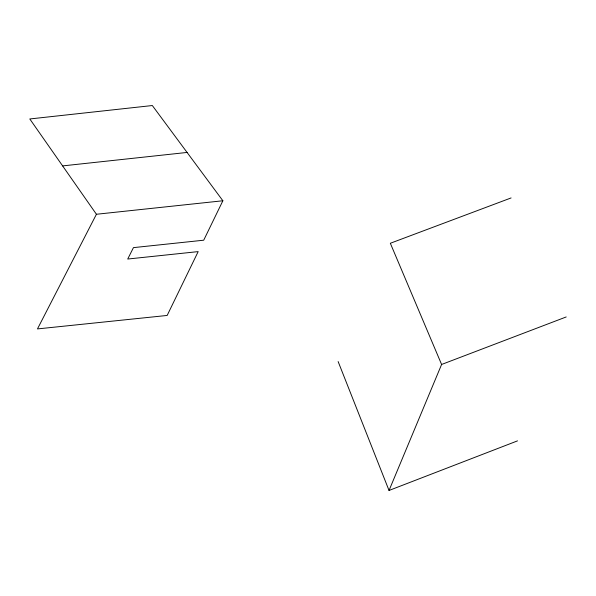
<?xml version="1.0" encoding="UTF-8"?>
<svg xmlns="http://www.w3.org/2000/svg" width="596" height="596" viewBox="0 0 596 596"><rect width="100%" height="100%" fill="white"/><g stroke="black" fill="none" stroke-linecap="round" stroke-linejoin="round"><path stroke-width="0.89" d="M517.507 440.869L389.032 490.463L441.599 364.476L390.335 243.265L511.092 197.939M222.874 200.763L203.713 240.203L133.444 247.631L127.723 259.036L198.177 251.609L167.163 315.448L37.466 328.918L96.425 214.262L222.874 200.763L152.33 105.537L29.8 118.962L96.425 214.262M441.599 364.476L566.2 316.953M62.617 165.904L187.077 152.442M338.133 361.563L389.032 490.463"/></g></svg>
